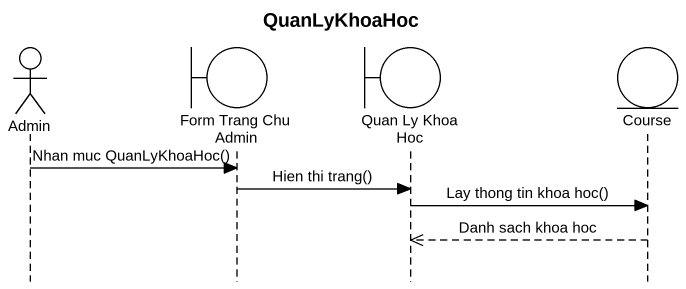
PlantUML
@startuml
title QuanLyKhoaHoc
hide footbox
actor Admin
boundary "Form Trang Chu Admin" as Form_Trang_Chu_Admin
boundary "Quan Ly Khoa Hoc" as Quan_Ly_Khoa_Hoc
entity Course

Admin -> Form_Trang_Chu_Admin : Nhan muc QuanLyKhoaHoc()
Form_Trang_Chu_Admin -> Quan_Ly_Khoa_Hoc : Hien thi trang()
Quan_Ly_Khoa_Hoc -> Course : Lay thong tin khoa hoc()
Course -->> Quan_Ly_Khoa_Hoc : Danh sach khoa hoc
@enduml
